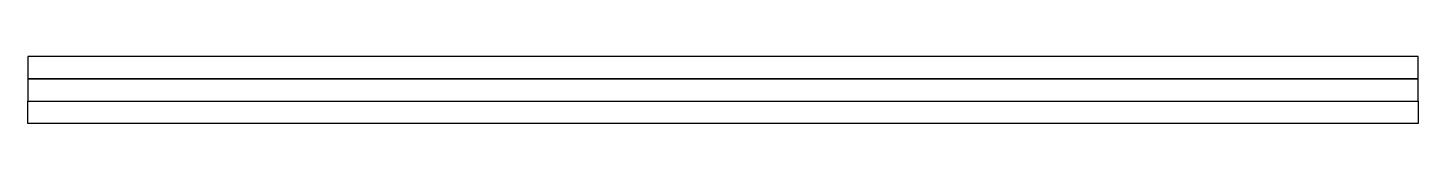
# Model space of a CAD drawing. Header units: millimetres. Extents: x 0 to 87, y -1.4 to 2.8.
import ezdxf

# ---------------------------------------------------------------- set-up
doc = ezdxf.new("R2010")
doc.units = ezdxf.units.MM
doc.layers.get('0').update_dxf_attribs({"linetype": 'CONTINUOUS'})

msp = doc.modelspace()

# ---------------------------------------------------------------- linework, layer by layer
for points in [[(0, 1.4), (87, 1.4), (87, 2.8), (0, 2.8)], [(0, 0), (87, 0), (87, 1.4), (0, 1.4)], [(0, 0), (87, 0), (87, -1.4), (0, -1.4)]]:
    msp.add_lwpolyline(points, close=True)

doc.saveas('drawing.dxf')
